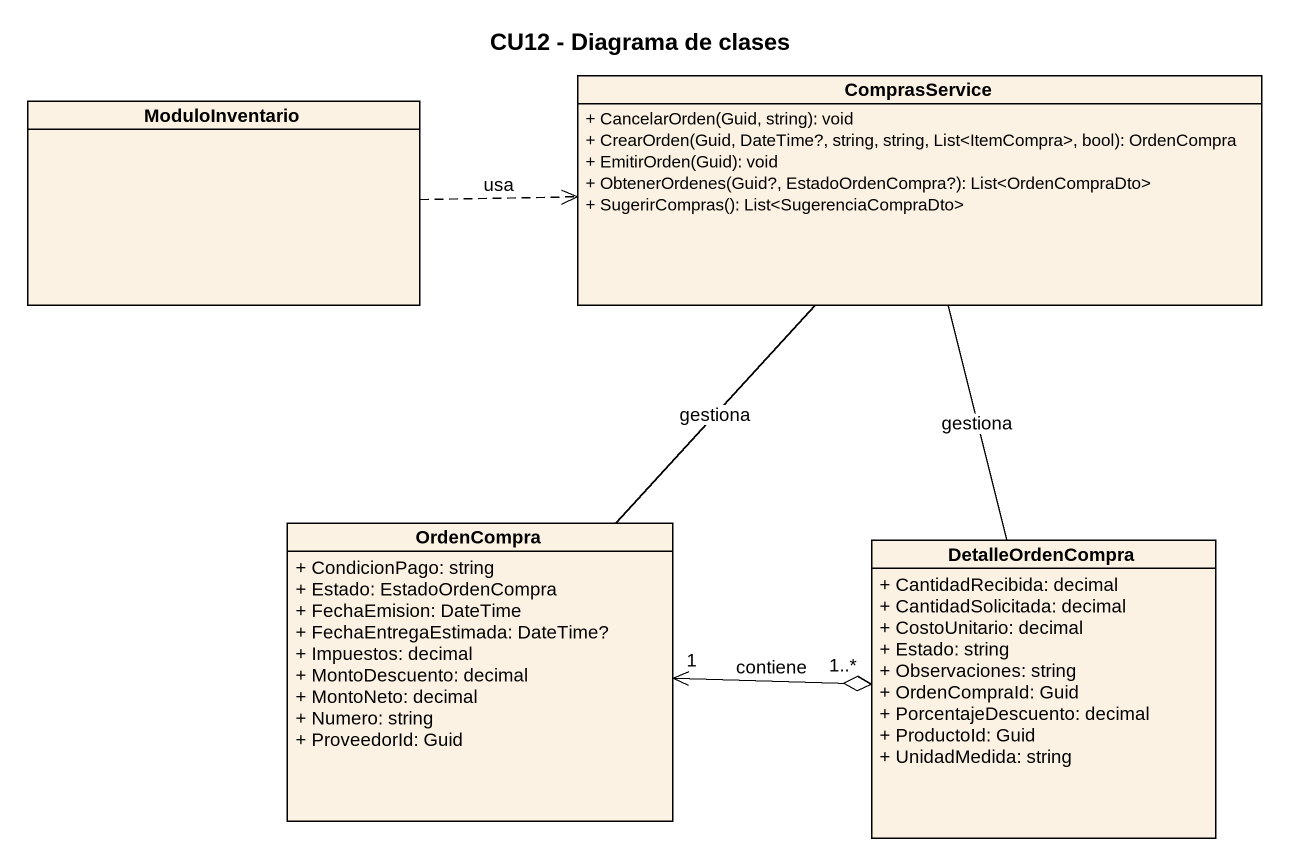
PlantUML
@startuml
title CU12 - Diagrama de clases
hide circle
hide empty members
skinparam classAttributeIconSize 0
class ModuloInventario
class ComprasService {
  + CancelarOrden(Guid, string): void
  + CrearOrden(Guid, DateTime?, string, string, List<ItemCompra>, bool): OrdenCompra
  + EmitirOrden(Guid): void
  + ObtenerOrdenes(Guid?, EstadoOrdenCompra?): List<OrdenCompraDto>
  + SugerirCompras(): List<SugerenciaCompraDto>
}
class OrdenCompra {
  + CondicionPago: string
  + Estado: EstadoOrdenCompra
  + FechaEmision: DateTime
  + FechaEntregaEstimada: DateTime?
  + Impuestos: decimal
  + MontoDescuento: decimal
  + MontoNeto: decimal
  + Numero: string
  + ProveedorId: Guid
}
class DetalleOrdenCompra {
  + CantidadRecibida: decimal
  + CantidadSolicitada: decimal
  + CostoUnitario: decimal
  + Estado: string
  + Observaciones: string
  + OrdenCompraId: Guid
  + PorcentajeDescuento: decimal
  + ProductoId: Guid
  + UnidadMedida: string
}
ModuloInventario .right.> ComprasService : usa
ComprasService -- OrdenCompra : gestiona
ComprasService -- DetalleOrdenCompra : gestiona
OrdenCompra "1" <-right-o "1..*" DetalleOrdenCompra : contiene
@enduml
